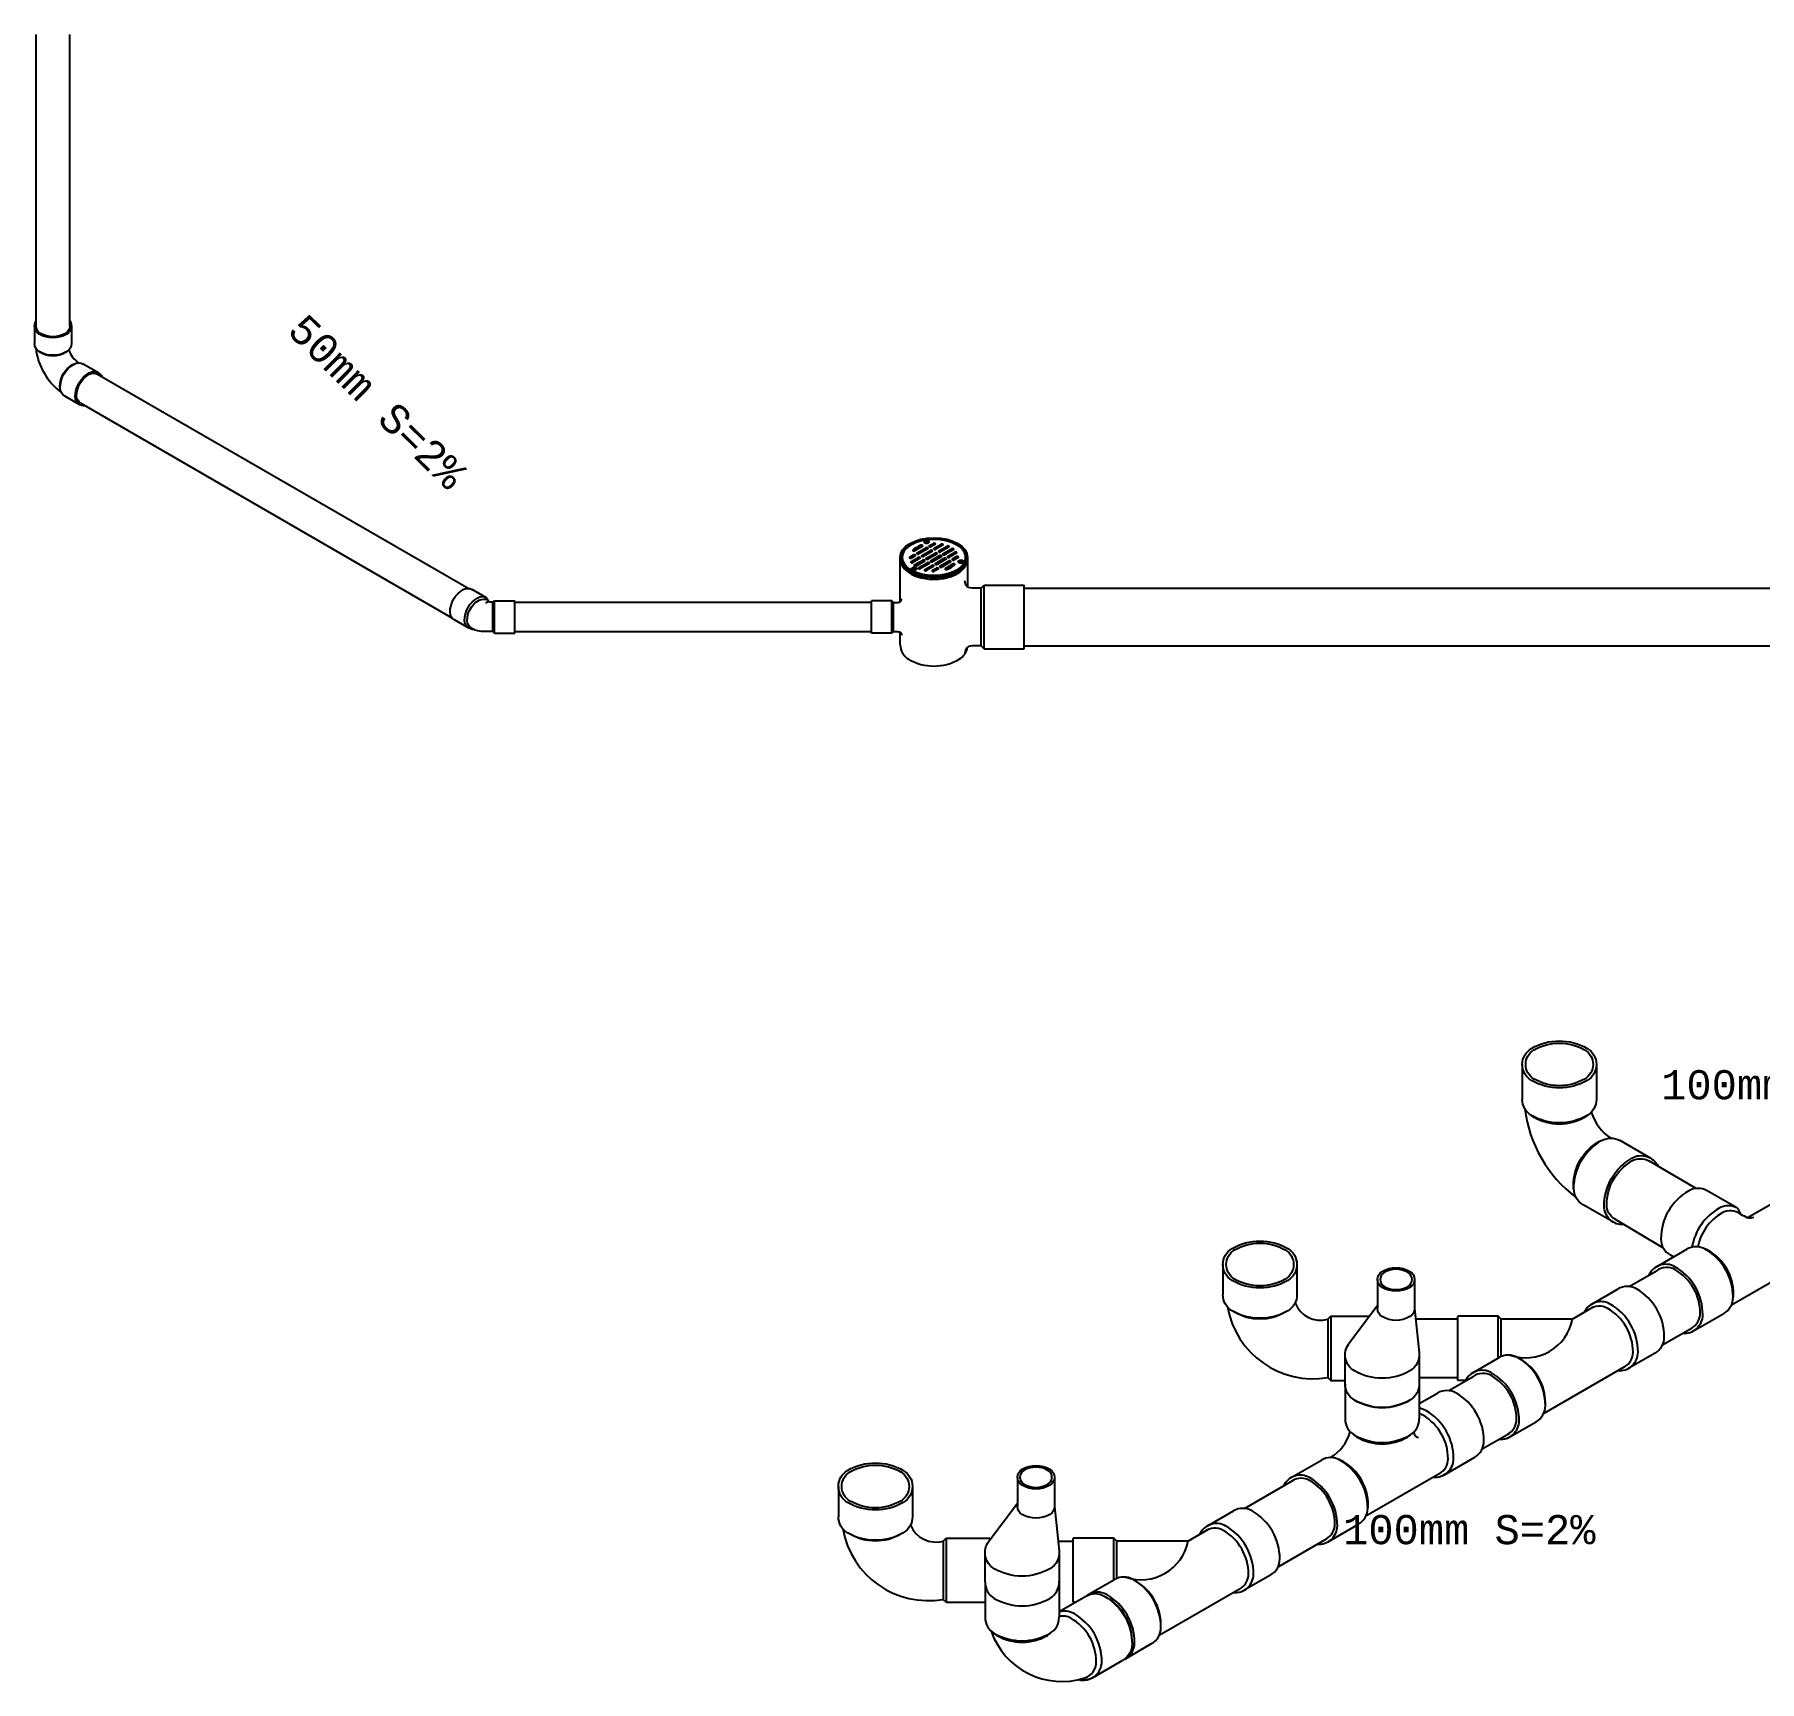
# Model space of a CAD drawing. Header units: millimetres. Extents: x 1309 to 1714, y 898 to 1242.
# Drawn here: x 1555.729 to 1558.685, y 1212.839 to 1215.663 of the extents above; entities that cross this region are included whole.
import ezdxf
from ezdxf.enums import TextEntityAlignment as Align

# ---------------------------------------------------------------- set-up
doc = ezdxf.new("R2010")
doc.units = ezdxf.units.MM
doc.layers.add('IH', color=170, linetype='Continuous')
doc.styles.add('MONOTXT4', font='MONOTXT4.shx')

msp = doc.modelspace()

# ---------------------------------------------------------------- linework, layer by layer
for p, q in [((1555.73141, 1215.16269), (1555.73141, 1215.66269)), ((1555.78897, 1215.16269), (1555.78897, 1215.66269)), ((1555.72853, 1215.16269), (1555.72853, 1215.13278)), ((1555.79185, 1215.16269), (1555.79185, 1215.13278)), ((1555.83805, 1215.08266), (1555.81215, 1215.09761)), ((1555.83661, 1215.08017), (1556.47305, 1214.71299)), ((1555.80639, 1215.02783), (1555.78049, 1215.04278)), ((1555.80783, 1215.03032), (1556.44404, 1214.66273)), ((1557.21254, 1214.69002), (1557.21254, 1214.76759)), ((1556.5033, 1214.69685), (1556.47862, 1214.7111)), ((1557.35144, 1214.7136), (1557.33972, 1214.7136)), ((1557.35144, 1214.7136), (1557.35645, 1214.71856)), ((1557.35144, 1214.61442), (1557.35144, 1214.7136)), ((1557.35645, 1214.60946), (1557.35645, 1214.71856)), ((1557.35645, 1214.71856), (1557.42517, 1214.71856)), ((1557.42517, 1214.60946), (1557.42517, 1214.71856)), ((1557.42517, 1214.7136), (1559.91626, 1214.7136)), ((1556.5033, 1214.69685), (1556.50562, 1214.69348)), ((1556.51433, 1214.68914), (1556.51217, 1214.68914)), ((1556.51433, 1214.68914), (1556.51687, 1214.69165)), ((1556.51433, 1214.63888), (1556.51433, 1214.68914)), ((1556.51687, 1214.63637), (1556.51687, 1214.69165)), ((1556.51687, 1214.69165), (1556.55169, 1214.69165)), ((1556.55169, 1214.63637), (1556.55169, 1214.69165)), ((1556.55169, 1214.68914), (1557.16354, 1214.68914)), ((1557.16354, 1214.63651), (1557.16354, 1214.69151)), ((1557.19818, 1214.69151), (1557.16354, 1214.69151)), ((1557.20071, 1214.68901), (1557.19818, 1214.69151)), ((1557.19818, 1214.63651), (1557.19818, 1214.69151)), ((1557.20071, 1214.68901), (1557.20662, 1214.68901)), ((1557.20071, 1214.63901), (1557.20071, 1214.68901)), ((1556.47314, 1214.64461), (1556.44846, 1214.65886)), ((1556.51433, 1214.63888), (1556.50359, 1214.63888)), ((1556.51433, 1214.63888), (1556.51687, 1214.63637)), ((1556.51687, 1214.63637), (1556.55169, 1214.63637)), ((1556.55169, 1214.63888), (1557.16354, 1214.63888)), ((1557.19818, 1214.63651), (1557.16354, 1214.63651)), ((1557.20071, 1214.63901), (1557.19818, 1214.63651)), ((1557.20071, 1214.63901), (1557.20662, 1214.63901)), ((1557.21254, 1214.61652), (1557.21254, 1214.638)), ((1557.35144, 1214.61442), (1557.33972, 1214.61442)), ((1557.35144, 1214.61442), (1557.35645, 1214.60946)), ((1557.42517, 1214.61442), (1559.54064, 1214.61442)), ((1557.35645, 1214.60946), (1557.42517, 1214.60946)), ((1558.27885, 1213.89687), (1558.27885, 1213.83687)), ((1558.40587, 1213.89687), (1558.40587, 1213.83687)), ((1558.49856, 1213.73632), (1558.4466, 1213.76632)), ((1558.57697, 1213.68427), (1558.49567, 1213.73132)), ((1558.6478, 1213.65016), (1558.59584, 1213.68016)), ((1558.43505, 1213.62632), (1558.38309, 1213.65632)), ((1558.6478, 1213.65016), (1558.65284, 1213.64037)), ((1558.70586, 1213.6571), (1558.66512, 1213.63358)), ((1558.43794, 1213.63132), (1558.52024, 1213.58261)), ((1558.50884, 1213.55002), (1558.5608, 1213.58002)), ((1557.76559, 1213.55383), (1557.76559, 1213.50183)), ((1557.89261, 1213.55383), (1557.89261, 1213.50183)), ((1558.53802, 1213.56687), (1558.53233, 1213.57016)), ((1558.76359, 1213.5571), (1558.63723, 1213.48415)), ((1558.03072, 1213.52821), (1558.03072, 1213.47821)), ((1558.09423, 1213.52821), (1558.09423, 1213.47821)), ((1558.46196, 1213.51608), (1558.50899, 1213.54323)), ((1558.39789, 1213.48598), (1558.44293, 1213.51198)), ((1557.94548, 1213.46013), (1557.95053, 1213.46513)), ((1557.94548, 1213.46013), (1557.94548, 1213.36013)), ((1557.95053, 1213.46513), (1558.01691, 1213.46513)), ((1557.95053, 1213.46513), (1557.95053, 1213.35513)), ((1558.03072, 1213.48351), (1557.98152, 1213.41804)), ((1558.09423, 1213.47821), (1558.10201, 1213.40219)), ((1558.16837, 1213.46013), (1558.09608, 1213.46013)), ((1558.16837, 1213.35513), (1558.16837, 1213.46513)), ((1558.23765, 1213.46513), (1558.16837, 1213.46513)), ((1558.23765, 1213.39346), (1558.23765, 1213.46513)), ((1558.2427, 1213.46013), (1558.23765, 1213.46513)), ((1558.36506, 1213.46013), (1558.2427, 1213.46013)), ((1558.2427, 1213.39608), (1558.2427, 1213.46013)), ((1558.39945, 1213.47999), (1558.36506, 1213.46013)), ((1558.57235, 1213.44002), (1558.62431, 1213.47002)), ((1558.51936, 1213.41611), (1558.57008, 1213.44539)), ((1558.50644, 1213.40198), (1558.4614, 1213.37598)), ((1557.97515, 1213.34896), (1557.97515, 1213.39896)), ((1558.10217, 1213.39896), (1558.10217, 1213.34896)), ((1558.19403, 1213.36828), (1558.23907, 1213.39428)), ((1558.45419, 1213.37848), (1558.3155, 1213.29841)), ((1557.94548, 1213.36013), (1557.95053, 1213.35513)), ((1557.95053, 1213.35513), (1557.97515, 1213.35513)), ((1557.97515, 1213.34896), (1557.97515, 1213.28896)), ((1558.10217, 1213.36013), (1558.16837, 1213.36013)), ((1558.10217, 1213.34896), (1558.10217, 1213.28896)), ((1558.15265, 1213.3376), (1558.19469, 1213.36185)), ((1558.18158, 1213.35513), (1558.16837, 1213.35513)), ((1558.10217, 1213.31526), (1558.13375, 1213.33349)), ((1558.25754, 1213.25828), (1558.30257, 1213.28428)), ((1558.21018, 1213.23762), (1558.25621, 1213.2642)), ((1558.1453, 1213.19349), (1558.19726, 1213.22349)), ((1557.88246, 1213.18841), (1557.93442, 1213.21841)), ((1558.13721, 1213.19549), (1558.01085, 1213.12254)), ((1557.10647, 1213.17332), (1557.10647, 1213.12132)), ((1557.23349, 1213.17332), (1557.23349, 1213.12132)), ((1557.41343, 1213.18897), (1557.41343, 1213.13897)), ((1557.47694, 1213.18897), (1557.47694, 1213.13897)), ((1557.80252, 1213.13559), (1557.88535, 1213.18341)), ((1557.41343, 1213.14427), (1557.36423, 1213.0788)), ((1557.47694, 1213.13897), (1557.48471, 1213.06295)), ((1557.73878, 1213.10547), (1557.78381, 1213.13147)), ((1557.94597, 1213.07841), (1557.99793, 1213.10841)), ((1557.28636, 1213.07962), (1557.29141, 1213.08462)), ((1557.28636, 1213.07962), (1557.28636, 1212.97962)), ((1557.29141, 1213.08462), (1557.36606, 1213.08462)), ((1557.29141, 1213.08462), (1557.29141, 1212.97462)), ((1557.36682, 1213.08225), (1557.36606, 1213.08462)), ((1557.48301, 1213.07962), (1557.50925, 1213.07962)), ((1557.50925, 1212.97462), (1557.50925, 1213.08462)), ((1557.57853, 1213.08462), (1557.50925, 1213.08462)), ((1557.57853, 1213.01295), (1557.57853, 1213.08462)), ((1557.58359, 1213.07962), (1557.57853, 1213.08462)), ((1557.70594, 1213.07962), (1557.58359, 1213.07962)), ((1557.58359, 1213.01557), (1557.58359, 1213.07962)), ((1557.74033, 1213.09947), (1557.70594, 1213.07962)), ((1557.86024, 1213.03559), (1557.94308, 1213.08341)), ((1557.35786, 1213.00972), (1557.35786, 1213.05972)), ((1557.48488, 1213.05972), (1557.48488, 1213.00972)), ((1557.84732, 1213.02147), (1557.80229, 1212.99547)), ((1557.35792, 1213.00893), (1557.35792, 1212.94893)), ((1557.48494, 1213.00893), (1557.48494, 1212.94893)), ((1557.53492, 1212.98777), (1557.57995, 1213.01377)), ((1557.79507, 1212.99797), (1557.65638, 1212.9179)), ((1557.28636, 1212.97962), (1557.29141, 1212.97462)), ((1557.29141, 1212.97462), (1557.35792, 1212.97462)), ((1557.48494, 1212.95893), (1557.53064, 1212.98532)), ((1557.5121, 1212.97462), (1557.50925, 1212.97462)), ((1557.59842, 1212.87777), (1557.64346, 1212.90377)), ((1557.54218, 1212.84532), (1557.59414, 1212.87532))]:
    msp.add_line(p, q)
at = {"extrusion": (0, 0.816497, 0.57735)}
for p, q in [((1557.25386, 1214.79272), (1557.26142, 1214.79389)), ((1557.26179, 1214.79311), (1557.25422, 1214.79194)), ((1557.25527, 1214.79102), (1557.25457, 1214.79159)), ((1557.26037, 1214.79102), (1557.26107, 1214.79159)), ((1557.26281, 1214.78631), (1557.26936, 1214.79009)), ((1557.26936, 1214.7887), (1557.26936, 1214.79009)), ((1557.21251, 1214.76652), (1557.21251, 1214.76507)), ((1557.21587, 1214.76478), (1557.21587, 1214.76617)), ((1557.21592, 1214.76478), (1557.21592, 1214.76617)), ((1557.22877, 1214.76665), (1557.23533, 1214.77044)), ((1557.23533, 1214.76905), (1557.22877, 1214.76526)), ((1557.23117, 1214.75899), (1557.24316, 1214.76592)), ((1557.24316, 1214.76453), (1557.23117, 1214.7576)), ((1557.23834, 1214.76869), (1557.23179, 1214.76491)), ((1557.24617, 1214.76417), (1557.23419, 1214.75725)), ((1557.23668, 1214.75313), (1557.25099, 1214.7614)), ((1557.25072, 1214.78496), (1557.23765, 1214.77741)), ((1557.24155, 1214.77403), (1557.25658, 1214.78271)), ((1557.25658, 1214.78132), (1557.24155, 1214.77264)), ((1557.2596, 1214.78097), (1557.24457, 1214.77229)), ((1557.24938, 1214.76951), (1557.26441, 1214.77819)), ((1557.26441, 1214.7768), (1557.24938, 1214.76812)), ((1557.26743, 1214.77645), (1557.2524, 1214.76777)), ((1557.25721, 1214.76499), (1557.27224, 1214.77367)), ((1557.27224, 1214.77228), (1557.25721, 1214.7636)), ((1557.27526, 1214.77193), (1557.26023, 1214.76325)), ((1557.26936, 1214.7887), (1557.26281, 1214.78492)), ((1557.26281, 1214.78492), (1557.26281, 1214.78631)), ((1557.26507, 1214.76046), (1557.2801, 1214.76914)), ((1557.2801, 1214.76775), (1557.26507, 1214.75907)), ((1557.27237, 1214.78835), (1557.26582, 1214.78457)), ((1557.28312, 1214.7674), (1557.26808, 1214.75872)), ((1557.27064, 1214.78179), (1557.28262, 1214.78871)), ((1557.28262, 1214.78732), (1557.27064, 1214.7804)), ((1557.2729, 1214.75594), (1557.28793, 1214.76462)), ((1557.28793, 1214.76323), (1557.2729, 1214.75455)), ((1557.28564, 1214.78697), (1557.27365, 1214.78005)), ((1557.29095, 1214.76288), (1557.27592, 1214.7542)), ((1557.27847, 1214.77727), (1557.29278, 1214.78554)), ((1557.29278, 1214.78415), (1557.27847, 1214.77588)), ((1557.28073, 1214.75142), (1557.29576, 1214.7601)), ((1557.2958, 1214.78379), (1557.28149, 1214.77553)), ((1557.28632, 1214.77274), (1557.30064, 1214.781)), ((1557.30064, 1214.77961), (1557.28632, 1214.77135)), ((1557.30365, 1214.77926), (1557.28934, 1214.77099)), ((1557.29415, 1214.76822), (1557.30614, 1214.77514)), ((1557.30614, 1214.77375), (1557.29415, 1214.76683)), ((1557.30916, 1214.7734), (1557.29717, 1214.76648)), ((1557.30199, 1214.7637), (1557.30854, 1214.76748)), ((1557.30854, 1214.76609), (1557.30199, 1214.76231)), ((1557.31156, 1214.76574), (1557.305, 1214.76196)), ((1557.31499, 1214.75685), (1557.31702, 1214.76122)), ((1557.31838, 1214.76101), (1557.31635, 1214.75664)), ((1557.32456, 1214.76478), (1557.32456, 1214.76617)), ((1557.32461, 1214.76478), (1557.32461, 1214.76617)), ((1557.328, 1214.76576), (1557.328, 1214.71558)), ((1557.32801, 1214.76652), (1557.32801, 1214.76507)), ((1557.23855, 1214.7446), (1557.23301, 1214.7478)), ((1557.23373, 1214.74459), (1557.23303, 1214.74516)), ((1557.23401, 1214.74837), (1557.23954, 1214.74518)), ((1557.23473, 1214.74694), (1557.23881, 1214.74459)), ((1557.25099, 1214.76001), (1557.23668, 1214.75174)), ((1557.25401, 1214.75966), (1557.23969, 1214.75139)), ((1557.24453, 1214.7486), (1557.25884, 1214.75686)), ((1557.25884, 1214.75547), (1557.24453, 1214.74721)), ((1557.26186, 1214.75512), (1557.24755, 1214.74686)), ((1557.25469, 1214.74542), (1557.26667, 1214.75234)), ((1557.26667, 1214.75095), (1557.25469, 1214.74403)), ((1557.26969, 1214.7506), (1557.25771, 1214.74368)), ((1557.26795, 1214.74404), (1557.27451, 1214.74782)), ((1557.27451, 1214.74643), (1557.26795, 1214.74265)), ((1557.27752, 1214.74608), (1557.27097, 1214.7423)), ((1557.29576, 1214.75871), (1557.28073, 1214.75003)), ((1557.29878, 1214.75836), (1557.28375, 1214.74968)), ((1557.28971, 1214.74737), (1557.30278, 1214.75492)), ((1557.30278, 1214.75353), (1557.28971, 1214.74598)), ((1557.31413, 1214.75703), (1557.31344, 1214.7576)), ((1557.31537, 1214.75666), (1557.31675, 1214.75963)), ((1557.31924, 1214.75703), (1557.31993, 1214.7576))]:
    msp.add_line(p, q, dxfattribs=at)
for points in [[(1555.78897, 1215.17179, -0.4405148), (1555.78393, 1215.14898, -0.2679492), (1555.73645, 1215.14898, -0.4405148), (1555.73141, 1215.17179, -0.4405148)], [(1555.78897, 1215.16269, -0.2679492), (1555.78177, 1215.15023, -0.2679492), (1555.73861, 1215.15023, -0.2679492), (1555.73141, 1215.16269, -0.2679492)], [(1555.79185, 1215.13278, -0.2679492), (1555.78393, 1215.11907, -0.2679492), (1555.73645, 1215.11907, -0.2679492), (1555.72853, 1215.13278, -0.2679492)], [(1555.78465, 1215.11951, -0.0630698), (1555.78177, 1215.11733, -0.2679492), (1555.73861, 1215.11733, -0.0630698), (1555.73573, 1215.11951, -0.0630698)], [(1555.7726, 1215.05565, -0.0630698), (1555.77215, 1215.05923, -0.2679492), (1555.79373, 1215.09662, -0.0630698), (1555.79706, 1215.09802, -0.0630698)], [(1555.78049, 1215.04278, -0.2679492), (1555.77258, 1215.05649, -0.2679492), (1555.79632, 1215.09761, -0.2679492), (1555.81215, 1215.09761, -0.2679492)], [(1555.81571, 1215.02577, -0.4404189), (1555.79848, 1215.04154, -0.2679492), (1555.82222, 1215.08266, -0.4404189), (1555.84449, 1215.07562)], [(1555.80783, 1215.03032, -0.2679492), (1555.80064, 1215.04278, -0.2679492), (1555.82222, 1215.08017, -0.2679492), (1555.83661, 1215.08017)], [(1556.44846, 1214.65886, -0.2679492), (1556.44092, 1214.67192, -0.2679492), (1556.46354, 1214.7111, -0.2679492), (1556.47862, 1214.7111, -0.2679492)], [(1556.48182, 1214.64263, -0.4365783), (1556.4656, 1214.65767, -0.2679492), (1556.48822, 1214.69685, -0.2679492), (1556.5033, 1214.69685)], [(1556.47615, 1214.64575, -0.2310747), (1556.47012, 1214.65743, -0.2679492), (1556.49068, 1214.69305, -0.1944925), (1556.50562, 1214.69348)], [(1557.21254, 1214.61652, 0.2679492), (1557.22698, 1214.59152, 0.2679492), (1557.31358, 1214.59152, 0.2282751), (1557.32769, 1214.61222, 0.2765985)], [(1558.40587, 1213.83687, -0.2679492), (1558.38999, 1213.80937, -0.2679492), (1558.29473, 1213.80937, -0.2679492), (1558.27885, 1213.83687, -0.2679492)], [(1558.39144, 1213.81026, -0.0630698), (1558.38566, 1213.80587, -0.2679492), (1558.29906, 1213.80587, -0.0630698), (1558.29328, 1213.81026, -0.0630698)], [(1558.36726, 1213.68213, -0.0630698), (1558.36635, 1213.68932, -0.2679492), (1558.40965, 1213.76432, -0.0630698), (1558.41634, 1213.76713, -0.0630698)], [(1558.38309, 1213.65632, -0.2679492), (1558.36721, 1213.68382, -0.2679492), (1558.41484, 1213.76632, -0.2679492), (1558.4466, 1213.76632, -0.2679492)], [(1558.45341, 1213.62216, -0.4373104), (1558.41917, 1213.65382, -0.2679492), (1558.46681, 1213.73632, -0.4408198), (1558.5115, 1213.72216, -0.4408198)], [(1558.43794, 1213.63132, -0.2679492), (1558.4235, 1213.65632, -0.2679492), (1558.46681, 1213.73132, -0.2682227), (1558.4957, 1213.73131, -0.2682227)], [(1557.89261, 1213.50183, -0.2679492), (1557.87673, 1213.47433, -0.2679492), (1557.78147, 1213.47433, -0.2679492), (1557.76559, 1213.50183)], [(1558.44271, 1213.37185, 0.4405148), (1558.47728, 1213.40348, 0.2679492), (1558.42965, 1213.48598, 0.443679), (1558.38483, 1213.47155, 0.443679)], [(1558.50644, 1213.40198, 0.2679492), (1558.52231, 1213.42948, 0.2679492), (1558.47468, 1213.51198, 0.2679492), (1558.44293, 1213.51198, 0.2679492)], [(1557.87391, 1213.47276, -0.0153813), (1557.8724, 1213.47183, -0.2679492), (1557.7858, 1213.47183, -0.0153813), (1557.78429, 1213.47276, -0.0153813)], [(1558.09423, 1213.47821, -0.2679492), (1558.08629, 1213.46446, -0.2679492), (1558.03866, 1213.46446, -0.2679492), (1558.03072, 1213.47821, -0.2679492)], [(1558.45419, 1213.37848, 0.2679492), (1558.46862, 1213.40348, 0.2679492), (1558.42532, 1213.47848, 0.2993449), (1558.39365, 1213.47664, 0.2993449)], [(1558.10201, 1213.40219, -0.2954486), (1558.08629, 1213.37146, -0.2679492), (1557.99103, 1213.37146, -0.4500663), (1557.98152, 1213.41804, -0.4500663)], [(1558.23881, 1213.25415, 0.4407775), (1558.27342, 1213.28578, 0.2679492), (1558.22579, 1213.36828, 0.4424033), (1558.18102, 1213.35397)], [(1558.30257, 1213.28428, 0.2679492), (1558.31845, 1213.31178, 0.2679492), (1558.27082, 1213.39428, 0.2679492), (1558.23907, 1213.39428, 0.2679492)], [(1558.3184, 1213.31501, 0.0153813), (1558.31845, 1213.31678, 0.2679492), (1558.27515, 1213.39178, 0.0153813), (1558.27359, 1213.39262)], [(1558.10217, 1213.34896, -0.2679492), (1558.08629, 1213.32146, -0.2679492), (1557.99103, 1213.32146, -0.2679492), (1557.97515, 1213.34896, -0.2679492)], [(1558.19403, 1213.36828, 0.1559657), (1558.18102, 1213.35397, 0.1559657)], [(1558.25381, 1213.26281, 0.2769124), (1558.26909, 1213.28828, 0.2679492), (1558.22579, 1213.36328, 0.2926774), (1558.19469, 1213.36185)], [(1558.23881, 1213.25415, 0.1545724), (1558.25754, 1213.25828)], [(1557.47694, 1213.13897, -0.2679492), (1557.469, 1213.12522, -0.2679492), (1557.42137, 1213.12522, -0.2679492), (1557.41343, 1213.13897, -0.2679492)], [(1557.84732, 1213.02147, 0.2679492), (1557.8632, 1213.04897, 0.2679492), (1557.81557, 1213.13147, 0.2679492), (1557.78381, 1213.13147, 0.2679492)], [(1557.23349, 1213.12132, -0.2679492), (1557.21761, 1213.09382, -0.2679492), (1557.12235, 1213.09382, -0.2679492), (1557.10647, 1213.12132)], [(1557.78359, 1212.99134, 0.4405148), (1557.81816, 1213.02297, 0.2679492), (1557.77053, 1213.10547, 0.443679), (1557.72571, 1213.09103, 0.443679)], [(1557.21479, 1213.09225, -0.0153813), (1557.21328, 1213.09132, -0.2679492), (1557.12668, 1213.09132, -0.0153813), (1557.12517, 1213.09225, -0.0153813)], [(1557.48471, 1213.06295, -0.2954486), (1557.469, 1213.03222, -0.2679492), (1557.37374, 1213.03222, -0.4500663), (1557.36423, 1213.0788, -0.4500663)], [(1557.79507, 1212.99797, 0.2679492), (1557.8095, 1213.02297, 0.2679492), (1557.7662, 1213.09797, 0.2993449), (1557.73453, 1213.09612, 0.2993449)], [(1557.64346, 1212.90377, 0.2679492), (1557.65934, 1212.93127, 0.2679492), (1557.6117, 1213.01377, 0.2679492), (1557.57995, 1213.01377, 0.2679492)], [(1557.35792, 1213.00893, 0.2679492), (1557.3738, 1212.98143, 0.2679492), (1557.46906, 1212.98143, 0.2846022), (1557.48488, 1213.0109)], [(1557.53064, 1212.98532, -0.2679492), (1557.56239, 1212.98532, -0.2679492), (1557.61002, 1212.90282, -0.2679492), (1557.59414, 1212.87532, -0.2679492)], [(1557.59614, 1212.87657, 0.2898656), (1557.6143, 1212.90527, 0.2679492), (1557.56667, 1212.98777, 0.2879168), (1557.53292, 1212.98652, 0.2879168)], [(1557.53492, 1212.98777, 0.0185375), (1557.53292, 1212.98652, 0.0185375)], [(1557.65928, 1212.93449, 0.0153813), (1557.65934, 1212.93627, 0.2679492), (1557.61603, 1213.01127, 0.0153813), (1557.61447, 1213.01211)], [(1557.51833, 1212.84208, 0.4907357), (1557.55806, 1212.87282, 0.2679492), (1557.51043, 1212.95532, 0.2108162), (1557.48494, 1212.95808)], [(1557.60995, 1212.90658, 0.0102834), (1557.60997, 1212.90777, 0.2679492), (1557.56667, 1212.98277, 0.0084582), (1557.56582, 1212.98324)], [(1557.35792, 1212.94893, 0.2679492), (1557.3738, 1212.92143, 0.2679492), (1557.46906, 1212.92143, 0.2679492), (1557.48494, 1212.94893, 0.2679492)], [(1557.52913, 1212.84505, 0.3194174), (1557.54853, 1212.87232, 0.2679492), (1557.50523, 1212.94732, 0.1840259), (1557.48494, 1212.95058)], [(1557.37235, 1212.92232, 0.0630698), (1557.37813, 1212.91793, 0.2679492), (1557.46473, 1212.91793, 0.0630698), (1557.47051, 1212.92232, 0.0630698)], [(1557.59614, 1212.87657, 0.0203368), (1557.59842, 1212.87777)], [(1557.54218, 1212.84532, -0.1814465), (1557.52017, 1212.84166, -0.1814465)]]:
    msp.add_lwpolyline(points, format="xyb")
for points in [[(1558.38999, 1213.92437, -0.5773503), (1558.38999, 1213.86937, -0.2679492), (1558.29473, 1213.86937, -0.5773503), (1558.29473, 1213.92437, -0.2679492)], [(1558.29906, 1213.92187, -0.2679492), (1558.38566, 1213.92187, -0.5773503), (1558.38566, 1213.87187, -0.2679492), (1558.29906, 1213.87187, -0.5773503)], [(1557.78147, 1213.52633, -0.5773503), (1557.78147, 1213.58133, -0.2679492), (1557.87673, 1213.58133, -0.5773503), (1557.87673, 1213.52633, -0.2679492)], [(1557.7858, 1213.52883, -0.5773503), (1557.7858, 1213.57883, -0.2679492), (1557.8724, 1213.57883, -0.5773503), (1557.8724, 1213.52883, -0.2679492)], [(1558.08629, 1213.54196, -0.5773503), (1558.08629, 1213.51446, -0.2679492), (1558.03866, 1213.51446, -0.5773503), (1558.03866, 1213.54196, -0.2679492)], [(1557.12235, 1213.14582, -0.5773503), (1557.12235, 1213.20082, -0.2679492), (1557.21761, 1213.20082, -0.5773503), (1557.21761, 1213.14582, -0.2679492)], [(1557.12668, 1213.14832, -0.5773503), (1557.12668, 1213.19832, -0.2679492), (1557.21328, 1213.19832, -0.5773503), (1557.21328, 1213.14832, -0.2679492)], [(1557.469, 1213.20272, -0.5773503), (1557.469, 1213.17522, -0.2679492), (1557.42137, 1213.17522, -0.5773503), (1557.42137, 1213.20272, -0.2679492)]]:
    msp.add_lwpolyline(points, format="xyb", close=True)
for centre, radius, start, end in [((1555.8416, 1215.13834), 0.11176, 186.92551, 233.08362), ((1555.82506, 1215.13287), 0.03913, 196.29162, 237.84222), ((1558.50568, 1213.84803), 0.22421, 186.92551, 233.08362), ((1558.47251, 1213.83704), 0.07851, 196.29162, 237.84222), ((1558.61171, 1213.59766), 0.09526, 120, 180), ((1558.57996, 1213.65266), 0.03175, 60, 120), ((1558.66367, 1213.56766), 0.09526, 120, 170.42315), ((1558.66454, 1213.56716), 0.0866, 120, 168.69333), ((1558.63192, 1213.62266), 0.03175, 60, 120), ((1558.63567, 1213.61716), 0.02887, 53.50349, 120), ((1558.5482, 1213.59766), 0.03175, 180, 240), ((1558.57668, 1213.55252), 0.03175, 60, 120), ((1558.58332, 1213.55302), 0.02887, 60, 74.4354), ((1558.54492, 1213.49752), 0.09526, 360, 60), ((1558.55445, 1213.50302), 0.0866, 360, 60), ((1558.52471, 1213.52252), 0.03175, 60, 155.67512), ((1558.52616, 1213.52002), 0.02887, 60, 126.50069), ((1558.49296, 1213.46752), 0.09526, 360, 60), ((1558.04877, 1213.52821), 0.01371, 120, 240), ((1558.06248, 1213.50446), 0.04114, 60, 120), ((1558.07619, 1213.52821), 0.01371, 300, 60), ((1558.49729, 1213.47002), 0.0866, 360, 60), ((1558.06248, 1213.55196), 0.04114, 240, 300), ((1558.60843, 1213.49752), 0.03175, 300, 360), ((1558.61218, 1213.50302), 0.02887, 345.5646, 0), ((1557.92003, 1213.50694), 0.149, 189.98169, 279.83533), ((1557.93277, 1213.50502), 0.04666, 201.56613, 285.80945), ((1558.28466, 1213.47588), 0.08193, 251.08652, 348.91348), ((1558.55647, 1213.46752), 0.03175, 264.87449, 0), ((1558.55503, 1213.47002), 0.02887, 298.55718, 360), ((1558.03866, 1213.40396), 0.09526, 240, 300), ((1558.14963, 1213.30599), 0.03175, 60, 120), ((1558.11787, 1213.25099), 0.09526, 360, 60), ((1558.00691, 1213.28896), 0.03175, 180, 240), ((1558.07042, 1213.28896), 0.03175, 300, 0), ((1558.09767, 1213.27599), 0.03175, 60, 81.84382), ((1558.09391, 1213.27049), 0.02887, 60, 73.37783), ((1558.06505, 1213.22049), 0.0866, 360, 60), ((1558.06591, 1213.22099), 0.09526, 360, 60), ((1557.90851, 1213.28913), 0.07851, 302.15778, 343.70838), ((1558.00979, 1213.28296), 0.02887, 225.5646, 240), ((1558.03866, 1213.34396), 0.09526, 240, 300), ((1558.03866, 1213.33296), 0.0866, 240, 300), ((1558.06753, 1213.28296), 0.02887, 300, 314.4354), ((1557.9503, 1213.19091), 0.03175, 60, 120), ((1558.18138, 1213.25099), 0.03175, 300, 0), ((1557.43147, 1213.18897), 0.01371, 120, 240), ((1557.44519, 1213.16522), 0.04114, 60, 120), ((1557.4589, 1213.18897), 0.01371, 300, 60), ((1557.95694, 1213.19141), 0.02887, 60, 74.4354), ((1557.91854, 1213.13591), 0.09526, 360, 60), ((1557.92807, 1213.14141), 0.0866, 360, 60), ((1558.12942, 1213.22099), 0.03175, 264.9032, 0), ((1558.12942, 1213.22099), 0.03175, 264.9032, 300), ((1558.12278, 1213.22049), 0.02887, 300, 360), ((1557.44519, 1213.21272), 0.04114, 240, 300), ((1557.89834, 1213.16091), 0.03175, 60, 155.09457), ((1557.89978, 1213.15841), 0.02887, 60, 119.99777), ((1557.86658, 1213.10591), 0.09526, 360, 60), ((1557.87091, 1213.10841), 0.0866, 360, 60), ((1557.98205, 1213.13591), 0.03175, 300, 360), ((1557.98581, 1213.14141), 0.02887, 345.5646, 0), ((1557.27365, 1213.12451), 0.04666, 201.56613, 285.80945), ((1557.93009, 1213.10591), 0.03175, 264.90096, 0), ((1557.92865, 1213.10841), 0.02887, 299.99777, 360), ((1557.26091, 1213.12643), 0.149, 189.98169, 279.83533), ((1557.62554, 1213.09537), 0.08193, 251.08652, 348.91348), ((1557.48978, 1212.96736), 0.12849, 199.04473, 287.83559)]:
    msp.add_arc(centre, radius, start, end)
for centre, major_axis, start_param, end_param in [((1557.27026, 1214.76617), (0.05435, 0), 0.7853982, 3.7292114), ((1557.25782, 1214.79291), (0.00398, 0), 0.439199, 3.2259924), ((1557.25782, 1214.79291), (0.00398, 0), -2.7023937, 0.0843998), ((1557.27087, 1214.78922), (0.00213, 0), -0.7851805, 2.3564121), ((1557.27026, 1214.76507), (0.05775, 0), -3.1415927, 0), ((1557.27026, 1214.76478), (0.05469, 0), 2.9778756, 3.1140091), ((1557.27026, 1214.76478), (0.05435, 0), -3.1415927, -3.0560517), ((1557.23028, 1214.76578), (0.00213, 0), 2.3564121, 5.4980048), ((1557.23028, 1214.76439), (0.00213, 0), 2.3564121, 2.5421518), ((1557.27026, 1214.75717), (0.04005, 0), 2.6290024, 2.768915), ((1557.23639, 1214.77845), (-0.00221, 0), -0.4015876, 2.1822271), ((1557.27051, 1214.766), (-0.04255, 0), -1.0148641, -0.555497), ((1557.27051, 1214.76461), (-0.04255, 0), -1.0148641, -0.5642594), ((1557.23683, 1214.76957), (0.00213, 0), -0.7851805, 2.3564121), ((1557.23683, 1214.76818), (0.00213, 0), 0.5994409, 2.3564121), ((1557.27026, 1214.75717), (0.04005, 0), 2.5863089, 2.6290024), ((1557.24306, 1214.77316), (0.00213, 0), 2.3564121, 5.4980048), ((1557.24306, 1214.77177), (0.00213, 0), 2.3564121, 2.5421518), ((1557.24467, 1214.76505), (0.00213, 0), -0.7851805, 2.3564121), ((1557.24467, 1214.76366), (0.00213, 0), 0.5994409, 2.3564121), ((1557.24892, 1214.78569), (-0.00221, 0), 2.5305971, 5.1144118), ((1557.24892, 1214.7843), (-0.00221, 0), -2.5647637, -1.1687735), ((1557.27026, 1214.75717), (0.04005, 0), 1.9439092, 2.1568434), ((1557.25089, 1214.76864), (0.00213, 0), 2.3564121, 5.4980048), ((1557.25089, 1214.76725), (0.00213, 0), 2.3564121, 2.5421518), ((1557.2525, 1214.76053), (0.00213, 0), -0.7851805, 2.3564121), ((1557.2525, 1214.75914), (0.00213, 0), 0.5994409, 2.3564121), ((1557.25872, 1214.76412), (0.00213, 0), 2.3564121, 5.4980048), ((1557.25809, 1214.78184), (0.00213, 0), -0.7851805, 2.3564121), ((1557.25809, 1214.78045), (0.00213, 0), 0.5994409, 2.3564121), ((1557.25872, 1214.76273), (0.00213, 0), 2.3564121, 2.5421518), ((1557.26431, 1214.78544), (0.00213, 0), 2.3564121, 5.4980048), ((1557.26431, 1214.78405), (0.00213, 0), 2.3564121, 2.5421518), ((1557.26658, 1214.75959), (0.00213, 0), 2.3564121, 5.4980048), ((1557.26592, 1214.77732), (0.00213, 0), -0.7851805, 2.3564121), ((1557.26592, 1214.77593), (0.00213, 0), 0.5994409, 2.3564121), ((1557.27087, 1214.78783), (0.00213, 0), 0.5994409, 2.3564121), ((1557.27215, 1214.78092), (0.00213, 0), 2.3564121, 5.4980048), ((1557.27215, 1214.77953), (0.00213, 0), 2.3564121, 2.5421518), ((1557.27026, 1214.75717), (-0.04005, 0), 4.6212292, 4.70722), ((1557.27375, 1214.7728), (0.00213, 0), -0.7851805, 2.3564121), ((1557.27375, 1214.77141), (0.00213, 0), 0.5994409, 2.3564121), ((1557.27998, 1214.7764), (0.00213, 0), 2.3564121, 5.4980048), ((1557.27998, 1214.77501), (0.00213, 0), 2.3564121, 2.5421518), ((1557.28161, 1214.76827), (0.00213, 0), -0.7851805, 2.3564121), ((1557.28161, 1214.76688), (0.00213, 0), 0.5994409, 2.3564121), ((1557.27026, 1214.75717), (-0.03631, 0), 4.3393748, 4.4178937), ((1557.28413, 1214.78784), (0.00213, 0), -0.7851805, 2.3564121), ((1557.28413, 1214.78645), (0.00213, 0), 0.5994409, 2.3564121), ((1557.27026, 1214.75717), (-0.04005, 0), 4.2988504, 4.3685775), ((1557.28783, 1214.77187), (0.00213, 0), 2.3564121, 5.4980048), ((1557.28783, 1214.77048), (0.00213, 0), 2.3564121, 2.5421518), ((1557.28944, 1214.76375), (0.00213, 0), -0.7851805, 2.3564121), ((1557.28944, 1214.76236), (0.00213, 0), 0.5994409, 2.3564121), ((1557.27026, 1214.75717), (-0.03631, 0), 4.0220864, 4.0933425), ((1557.29429, 1214.78466), (0.00213, 0), -0.7851805, 2.3564121), ((1557.29429, 1214.78328), (0.00213, 0), 0.5994409, 2.3564121), ((1557.29566, 1214.76735), (0.00213, 0), 2.3564121, 5.4980048), ((1557.29566, 1214.76596), (0.00213, 0), 2.3564121, 2.5421518), ((1557.27026, 1214.75717), (-0.04005, 0), 4.0131937, 4.077687), ((1557.29727, 1214.75923), (0.00213, 0), -0.7851805, 2.3564121), ((1557.27026, 1214.75717), (-0.03631, 0), 3.7190755, 3.7871216), ((1557.30214, 1214.78013), (0.00213, 0), -0.7851805, 2.3564121), ((1557.30214, 1214.77874), (0.00213, 0), 0.5994409, 2.3564121), ((1557.27026, 1214.75717), (-0.03631, 0), 3.7153631, 3.7190755), ((1557.3035, 1214.76283), (0.00213, 0), 2.3564121, 5.4980048), ((1557.3035, 1214.76144), (0.00213, 0), 2.3564121, 2.5421518), ((1557.27026, 1214.75717), (-0.04005, 0), 3.7387577, 3.800292), ((1557.27026, 1214.75717), (-0.04005, 0), 3.7354271, 3.7387577), ((1557.27026, 1214.75717), (-0.03631, 0), 3.3858924, 3.4664483), ((1557.30765, 1214.77427), (0.00213, 0), -0.7851805, 2.3564121), ((1557.30765, 1214.77288), (0.00213, 0), 0.5994409, 2.3564121), ((1557.27037, 1214.75718), (0.03971, 0), 0.2966992, 0.3685397), ((1557.27026, 1214.75717), (-0.04005, 0), 3.4412058, 3.5123469), ((1557.31005, 1214.76661), (0.00213, 0), -0.7851805, 2.3564121), ((1557.31005, 1214.76522), (0.00213, 0), 0.5994409, 2.3564121), ((1557.27026, 1214.76617), (0.05435, 0), -0.5876187, 0.7853982), ((1557.31668, 1214.75893), (0.00398, 0), 1.4863965, 4.27319), ((1557.31668, 1214.75893), (0.00398, 0), -1.6551961, 1.1315973), ((1557.27026, 1214.76478), (0.05469, 0), 0.0275836, 0.163717), ((1557.27026, 1214.76478), (0.05435, 0), -0.085541, 0), ((1557.27026, 1214.76148), (0.05673, 0), -3.030575, -0.1110176), ((1557.23268, 1214.75812), (0.00213, 0), 2.3564121, 5.4980048), ((1557.23268, 1214.75673), (0.00213, 0), 2.3564121, 2.5421518), ((1557.23628, 1214.74649), (-0.00398, 0), -0.6079986, 2.1787949), ((1557.27026, 1214.75717), (-0.03631, 0), -0.1030485, 0.0014754), ((1557.23628, 1214.74649), (-0.00398, 0), 2.5335941, 5.3203875), ((1557.23628, 1214.74548), (-0.00297, 0), -1.0239973, -0.9658049), ((1557.23819, 1214.75226), (0.00213, 0), 2.3564121, 5.4980048), ((1557.23819, 1214.75087), (0.00213, 0), 2.3564121, 2.5421518), ((1557.23628, 1214.74548), (-0.00297, 0), 2.5935714, 2.5947936), ((1557.24604, 1214.74773), (0.00213, 0), 2.3564121, 5.4980048), ((1557.24604, 1214.74634), (0.00213, 0), 2.3564121, 2.5421518), ((1557.2562, 1214.74455), (0.00213, 0), 2.3564121, 5.4980048), ((1557.2562, 1214.74316), (0.00213, 0), 2.3564121, 2.5421518), ((1557.26035, 1214.75599), (0.00213, 0), -0.7851805, 2.3564121), ((1557.26035, 1214.7546), (0.00213, 0), 0.5994409, 2.3564121), ((1557.26658, 1214.7582), (0.00213, 0), 2.3564121, 2.5421518), ((1557.26818, 1214.75147), (0.00213, 0), -0.7851805, 2.3564121), ((1557.26818, 1214.75008), (0.00213, 0), 0.5994409, 2.3564121), ((1557.26946, 1214.74317), (0.00213, 0), 2.3564121, 5.4980048), ((1557.26946, 1214.74178), (0.00213, 0), 2.3564121, 2.5421518), ((1557.27441, 1214.75507), (0.00213, 0), 2.3564121, 5.4980048), ((1557.27441, 1214.75368), (0.00213, 0), 2.3564121, 2.5421518), ((1557.27602, 1214.74695), (0.00213, 0), -0.7851805, 2.3564121), ((1557.27602, 1214.74556), (0.00213, 0), 0.5994409, 2.3564121), ((1557.28224, 1214.75055), (0.00213, 0), 2.3564121, 5.4980048), ((1557.28224, 1214.74916), (0.00213, 0), 2.3564121, 2.5421518), ((1557.29151, 1214.74664), (0.00221, 0), 2.5305971, 5.1144118), ((1557.29151, 1214.74525), (0.00221, 0), 2.5305971, 2.5647637), ((1557.26992, 1214.76633), (0.04255, 0), -1.0148641, -0.555497), ((1557.29727, 1214.75784), (0.00213, 0), 0.5994409, 2.3564121), ((1557.30404, 1214.75388), (0.00221, 0), -0.4015876, 2.1822271), ((1557.30404, 1214.75249), (0.00221, 0), 0.5904082, 2.1822271), ((1557.31668, 1214.75792), (0.00297, 0), 1.2247385, 1.5475961)]:
    msp.add_ellipse(centre, major_axis=major_axis, ratio=0.5773503, start_param=start_param, end_param=end_param)
for centre, major_axis in [((1557.27026, 1214.76652), (0.05775, 0)), ((1557.27026, 1214.76652), (0.05469, 0)), ((1557.27021, 1214.76617), (0.05435, 0)), ((1557.25782, 1214.79297), (0.00423, 0)), ((1557.31668, 1214.75898), (-0.00465, 0)), ((1557.31668, 1214.75898), (0.00423, 0)), ((1557.23628, 1214.74654), (-0.00423, 0))]:
    msp.add_ellipse(centre, major_axis=major_axis, ratio=0.5773503)
for points, weights in [([(1557.25469, 1214.79201), (1557.25432, 1214.79232), (1557.25386, 1214.79272)], [1.00343723464, 1.0090372168, 1]), ([(1557.26142, 1214.79389), (1557.26096, 1214.79335), (1557.2606, 1214.79292)], [1, 1.0090372168, 1.00343723464]), ([(1557.31702, 1214.76122), (1557.31687, 1214.76031), (1557.31675, 1214.75963)], [1, 1.01115941484, 1]), ([(1557.23473, 1214.74694), (1557.23442, 1214.74755), (1557.23401, 1214.74837)], [1, 1.01115941484, 1]), ([(1557.23829, 1214.7444), (1557.23842, 1214.74449), (1557.23855, 1214.7446)], [1.00485219674, 1.00356493778, 1]), ([(1557.23954, 1214.74518), (1557.23913, 1214.74484), (1557.23881, 1214.74459)], [1, 1.01115941484, 1]), ([(1557.31507, 1214.75672), (1557.31503, 1214.75678), (1557.31499, 1214.75685)], [1.00424635184, 1.00285211983, 1]), ([(1557.31635, 1214.75664), (1557.31638, 1214.75659), (1557.31641, 1214.75654)], [1, 1.00214104282, 1.00346052566])]:
    msp.add_rational_spline(points, weights, degree=2)
for points in [[(1557.26484, 1214.78609), (1557.26487, 1214.78506), (1557.26488, 1214.78466), (1557.26485, 1214.78425)], [(1558.65284, 1213.64037), (1558.65695, 1213.63814), (1558.66106, 1213.6359), (1558.66512, 1213.63358)]]:
    msp.add_open_spline(points, degree=3)
for points, knots in [([(1557.23738, 1214.73479), (1557.24205, 1214.73288), (1557.24714, 1214.73139), (1557.25643, 1214.72961), (1557.26046, 1214.72912), (1557.26819, 1214.72866), (1557.27186, 1214.72865), (1557.27956, 1214.72907), (1557.28356, 1214.72954), (1557.29015, 1214.73075), (1557.29279, 1214.73137), (1557.29805, 1214.73287), (1557.30066, 1214.73377), (1557.30314, 1214.73479)], [0, 0, 0, 0, 0.7465754, 0.7465754, 1.2892303, 1.2892303, 1.7737362, 1.7737362, 2.3113837, 2.3113837, 2.6855339, 2.6855339, 3.0826861, 3.0826861, 3.0826861, 3.0826861]), ([(1556.51217, 1214.68914), (1556.50905, 1214.68926), (1556.50728, 1214.68984), (1556.50599, 1214.69192), (1556.50569, 1214.69314), (1556.50562, 1214.69353)], [0.0032917988, 0.0032917988, 0.0032917988, 0.0032917988, 0.0061512218, 0.0090598348, 0.0099290432, 0.0099290432, 0.0099290432, 0.0099290432]), ([(1556.50359, 1214.63888), (1556.49035, 1214.63861), (1556.48183, 1214.64244), (1556.47749, 1214.64493), (1556.47615, 1214.64575)], [0.006761484, 0.006761484, 0.006761484, 0.006761484, 0.019099047, 0.02517183, 0.02517183, 0.02517183, 0.02517183]), ([(1558.67566, 1213.63438), (1558.67039, 1213.63314), (1558.67039, 1213.63314), (1558.6663, 1213.63333), (1558.66512, 1213.63358)], [0.0096446682, 0.0096446682, 0.0096446682, 0.0096446682, 0.0156467468, 0.0192738114, 0.0192738114, 0.0192738114, 0.0192738114])]:
    msp.add_open_spline(points, degree=3, knots=knots)
for points in [[(1557.33972, 1214.7136), (1557.3271, 1214.7163), (1557.32331, 1214.72577)], [(1556.50784, 1214.68986), (1556.5048, 1214.68948), (1556.50168, 1214.68734)], [(1557.20662, 1214.68901), (1557.21298, 1214.69037), (1557.21489, 1214.69515)], [(1557.20662, 1214.63901), (1557.21298, 1214.63765), (1557.21489, 1214.63287)], [(1557.33972, 1214.61442), (1557.3271, 1214.61171), (1557.32331, 1214.60224)], [(1558.10113, 1213.25641), (1558.09509, 1213.26036), (1558.09345, 1213.26711)]]:
    msp.add_spline(points, degree=3)

# ---------------------------------------------------------------- texts
at = {"layer": 'IH', "color": 2, "style": 'MONOTXT4'}
for s, rotation, p in [('50mm S=2%%%', 315.55101, (1556.31596, 1215.03361)), ('100mm S=2%%%', 359.99793, (1558.73322, 1213.86205)), ('100mm S=2%%%', 359.99793, (1558.18798, 1213.09929))]:
    msp.add_text(s, height=0.05, rotation=rotation, dxfattribs=at).set_placement(p, align=Align.MIDDLE)

doc.saveas('drawing.dxf')
